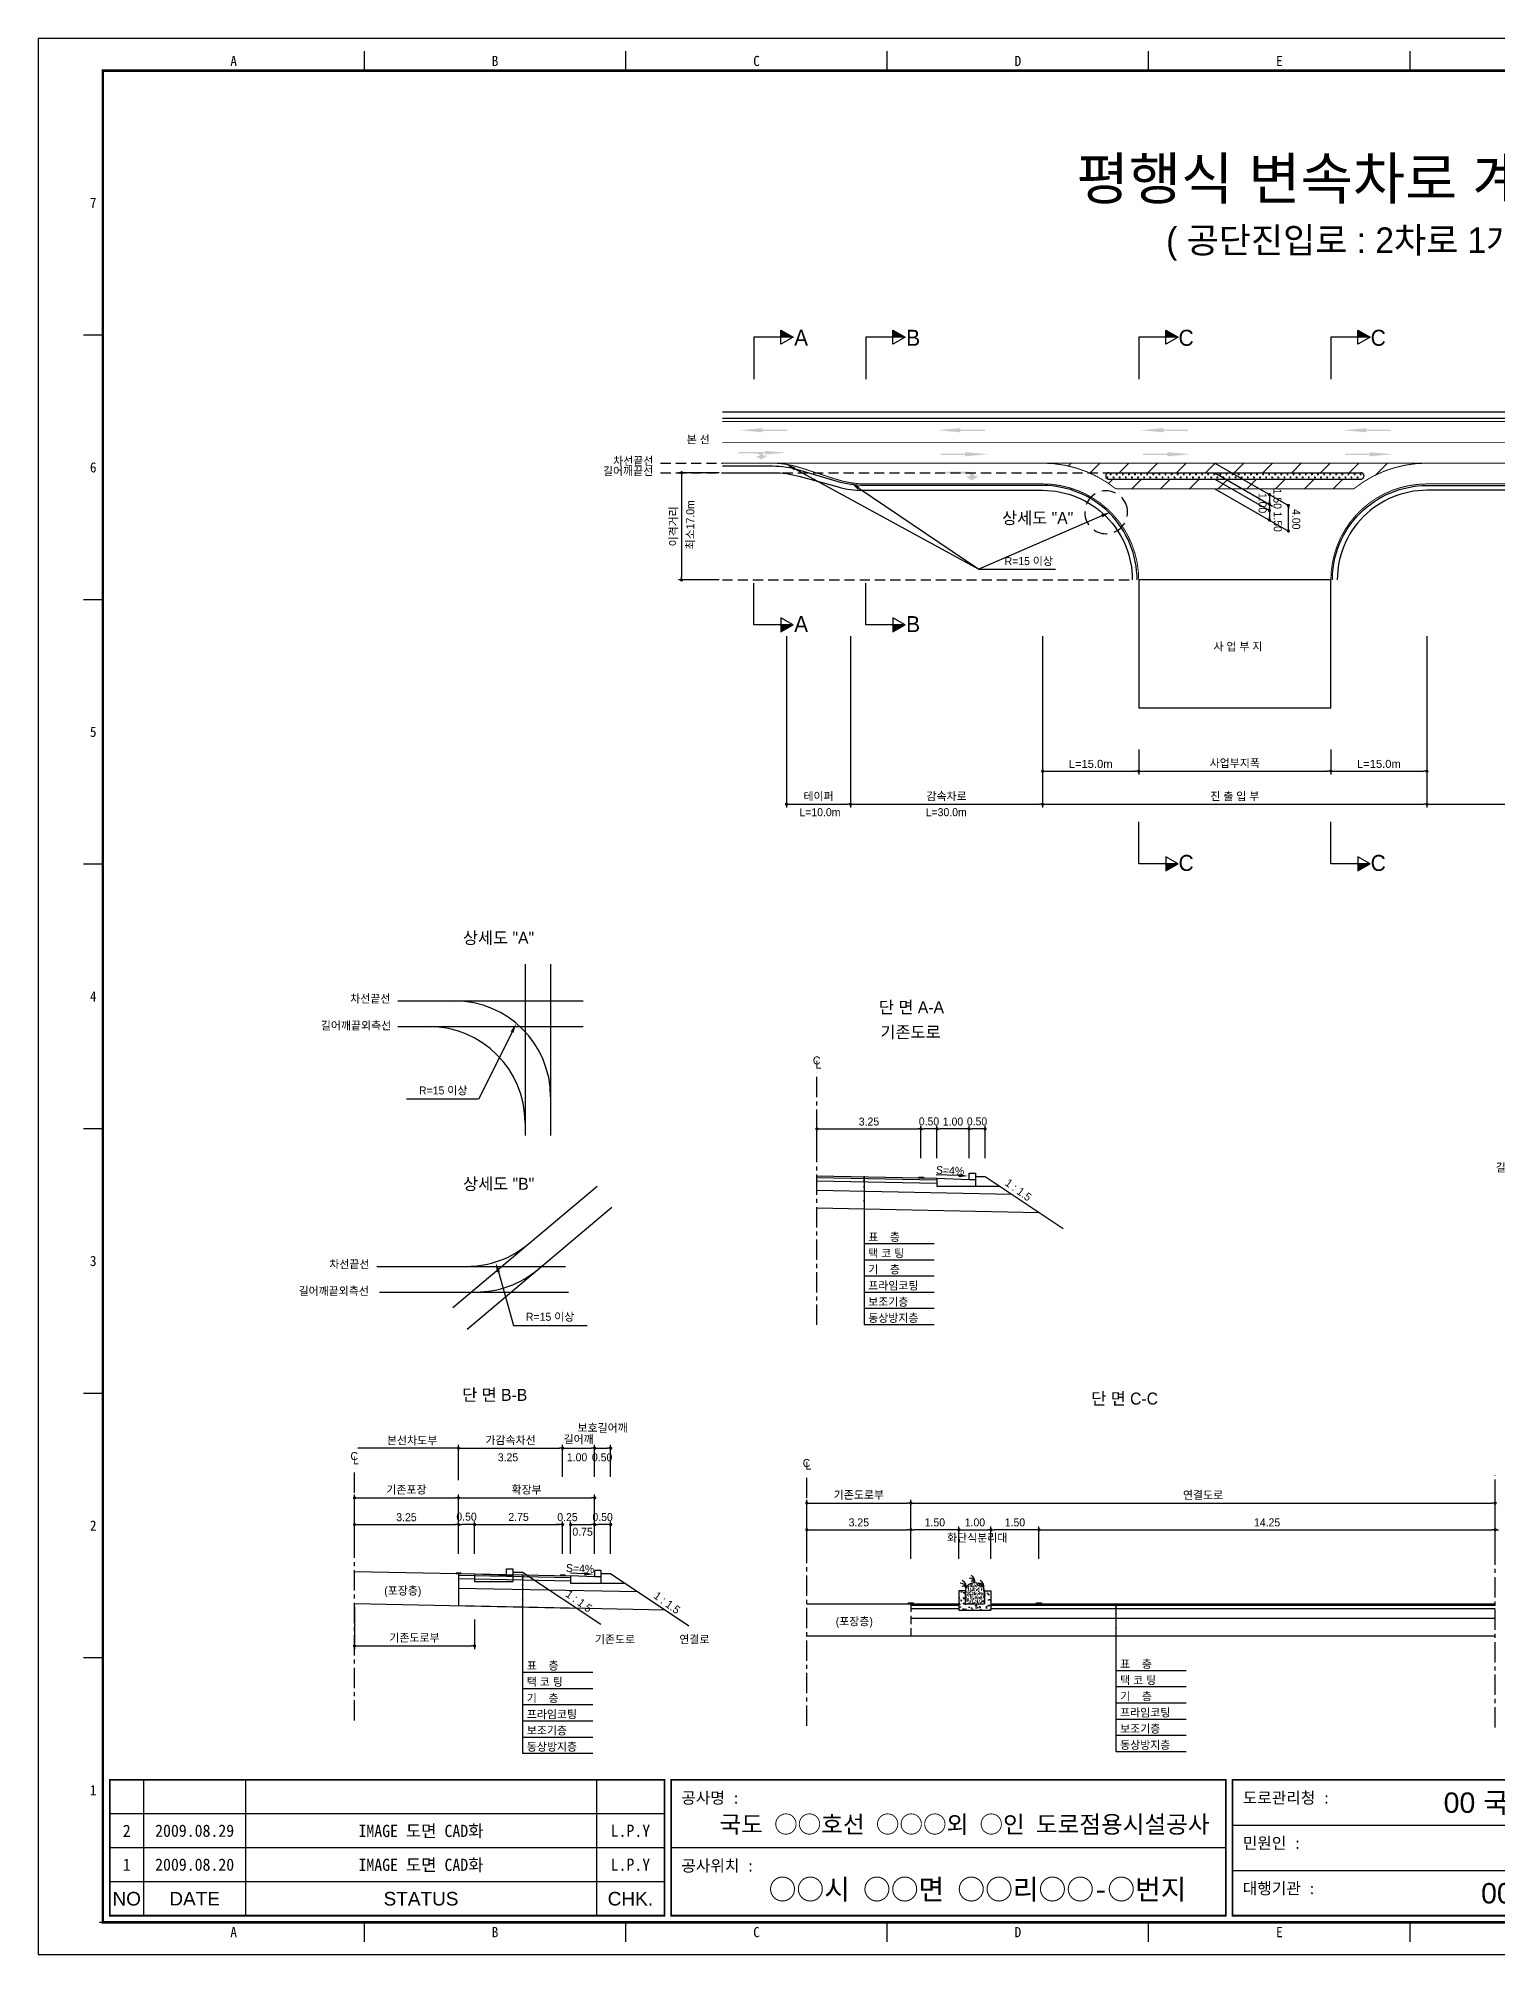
# Model space of a CAD drawing. Header units: millimetres. Extents: x 530 to 954, y -3 to 296.
# Drawn here: x 530.3 to 758.2, y -3.4 to 296 of the extents above; entities that cross this region are included whole.
import ezdxf
from ezdxf.enums import TextEntityAlignment as Align

# ---------------------------------------------------------------- set-up
doc = ezdxf.new("R2010")
doc.units = ezdxf.units.MM
doc.linetypes.add('CENTER', pattern=[50.8, 31.75, -6.35, 6.35, -6.35])
doc.linetypes.add('HIDDEN', pattern=[9.525, 6.35, -3.175])
for name, color, linetype in [('CC-GSTR-0004', 4, 'Continuous'), ('CM-LANE-0030', 30, 'Continuous'), ('CZ-DIMT-0002', 7, 'Continuous'), ('CZ-EXST-0002', 1, 'Continuous'), ('CZ-LIN1-0007', 7, 'Continuous'), ('CZ-LIN2-0003', 3, 'Continuous'), ('CZ-LINE-0001', 7, 'Continuous'), ('CZ-TEXT-BOX0', 7, 'Continuous'), ('TITLE', 7, 'Continuous')]:
    doc.layers.add(name, color=color, linetype=linetype)
doc.styles.add('견고딕', font='arial.ttf')
doc.styles.add('돋움', font='')
doc.styles.add('돋음체', font='')
doc.styles.get('돋움').set_extended_font_data('Dotum')
doc.styles.get('돋음체').set_extended_font_data('DotumChe')

# ---------------------------------------------------------------- blocks, each defined once
blk = doc.blocks.new('_Dot')
at = {"color": 0, "linetype": 'ByBlock', "lineweight": -2}
blk.add_line((-0.5, 0), (-1, 0), dxfattribs=at)
at = {"color": 0, "linetype": 'ByBlock', "const_width": 0.5}
blk.add_lwpolyline([(-0.25, 0, 1), (0.25, 0, 1)], format="xyb", close=True, dxfattribs=at)

msp = doc.modelspace()

# ---------------------------------------------------------------- hatches: boundary and pattern name
at = {"layer": 'CM-LANE-0030'}
h = msp.add_hatch(dxfattribs=at)
h.set_pattern_fill('ANSI31', color=256, style=0)
h.set_pattern_definition([(45, (34.225, -1.226), (-2.245064, 2.245064), [])])
h.paths.add_polyline_path([(687.15, 229.6, -0.170323), (698.55, 225.6), (735.75, 225.6, -0.170323), (747.15, 229.6)])
h.paths.add_polyline_path([(736.83, 228.1, -0.750696), (737.1, 227.17, 0.001926), (736.98, 227.1), (697.32, 227.1, 0.001926), (697.2, 227.17, -0.750696), (697.47, 228.1)], flags=16)
at = {"layer": 'CZ-EXST-0002'}
h = msp.add_hatch(dxfattribs=at)
h.set_pattern_fill('AR-SAND', color=256, scale=0.01, style=0)
h.set_pattern_definition([(37.5, (-434.04513, 3534.26374), (-0.016000313, 0.489413237), [0, -0.38608, 0, -0.4318, 0, -0.41275]), (7.5, (-434.04513, 3534.26374), (0.44952328, 0.7168251), [0, -0.20828, 0, -0.34798, 0, -0.13335]), (327.5, (-434.35755, 3534.26374), (0.79099237, 0.001437185), [0, -0.127, 0, -0.4572, 0, -0.5969]), (317.5, (-434.35755, 3534.26374), (0.76355645, 0.22292932), [0, -0.0635, 0, -0.29972, 0, -0.3429])])
edge = h.paths.add_edge_path()
edge.add_ellipse((676.57, 53.42), major_axis=(-1.5, 0), ratio=0.829212, start_angle=180, end_angle=360)
edge.add_line((675.07, 53.42), (675.07, 51.42))
edge.add_line((675.07, 51.42), (678.07, 51.42))
edge.add_line((678.07, 51.42), (678.07, 53.42))
h = msp.add_hatch(dxfattribs=at)
h.set_pattern_fill('AR-CONC', color=256, scale=0.01, style=0)
h.set_pattern_definition([(50, (-434.0451, 3534.2637), (1.8218467, -0.15939086), [0.1905, -2.0955]), (355, (-434.0451, 3534.2637), (-0.3524283, 1.9105664), [0.1524, -1.6764]), (100.451, (-433.8933, 3534.2505), (1.469425, 1.7511669), [0.1619, -1.7809]), (46.1842, (-434.0451, 3534.7717), (2.7107904, -0.4204233), [0.28575, -3.14325]), (96.6356, (-433.8192, 3534.7367), (2.3740423, 2.4742556), [0.24285, -2.67135]), (351.184, (-434.045, 3534.7717), (2.374046, 2.4742512), [0.2286, -2.5146]), (21, (-433.7911, 3534.6447), (1.5161488, -1.0226552), [0.1905, -2.0955]), (326, (-433.7911, 3534.6447), (0.6180203, 1.8418797), [0.1524, -1.6764]), (71.4514, (-433.6648, 3534.5595), (2.1341649, 0.8192286), [0.1619, -1.7809]), (37.5, (-434.04513, 3534.26374), (0.03088603, 0.84555039), [0, -1.65608, 0, -1.7018, 0, -1.68275]), (7.5, (-434.0451, 3534.2637), (0.66819663, 1.00180575), [0, -0.97028, 0, -1.61798, 0, -0.64135]), (327.5, (-434.61155, 3534.26374), (1.35590595, -0.05728744), [0, -0.635, 0, -1.9812, 0, -2.6289]), (317.5, (-434.8656, 3534.2637), (1.4812918, 0.2542649), [0, -0.8255, 0, -1.31572, 0, -1.8669])])
h.paths.add_polyline_path([(679.07, 50.42), (679.07, 53.42), (678.07, 53.42), (678.07, 51.42), (675.07, 51.42), (675.07, 53.42), (674.07, 53.42), (674.07, 50.42)])
at = {"layer": 'CZ-LIN1-0007'}
for points in [[(643.45, 235.06), (643.45, 234.84), (647.28, 234.84), (647.28, 234.63), (643.45, 234.63), (643.45, 234.41), (639.8, 234.74)], [(674.32, 235.06), (674.32, 234.84), (678.14, 234.84), (678.14, 234.63), (674.32, 234.63), (674.32, 234.41), (670.67, 234.74)], [(706.03, 235.06), (706.03, 234.84), (709.86, 234.84), (709.86, 234.63), (706.03, 234.63), (706.03, 234.41), (702.38, 234.74)], [(737.67, 235.06), (737.67, 234.84), (741.49, 234.84), (741.49, 234.63), (737.67, 234.63), (737.67, 234.41), (734.02, 234.74)], [(642.72, 231.34, -0.267976), (643.63, 230.74), (644.18, 230.74), (643.15, 230.16), (642.32, 230.73), (642.93, 230.73, 0.504994), (642.66, 231.1), (639.6, 231.12), (639.61, 231.36)], [(643.85, 231.51), (643.85, 231.32), (640.42, 231.32), (640.42, 231.13), (643.85, 231.13), (643.85, 230.94), (647.12, 231.23)], [(675.04, 231.31), (675.04, 231.09), (671.22, 231.09), (671.22, 230.88), (675.04, 230.88), (675.04, 230.66), (678.69, 230.99)], [(706.62, 231.31), (706.62, 231.09), (702.79, 231.09), (702.79, 230.88), (706.62, 230.88), (706.62, 230.66), (710.27, 230.99)], [(738.19, 231.31), (738.19, 231.09), (734.36, 231.09), (734.36, 230.88), (738.19, 230.88), (738.19, 230.66), (741.84, 230.99)], [(675.58, 228.25, -0.267976), (676.61, 227.56), (677.24, 227.56), (676.07, 226.9), (675.12, 227.55), (675.81, 227.56, 0.504994), (675.51, 227.97), (672.04, 227.99), (672.04, 228.27)], [(668.53, 117.91), (668.53, 118.04), (667.78, 118.05), (667.78, 117.93)], [(596.31, 56.11), (596.31, 56.23), (595.56, 56.25), (595.56, 56.12)], [(612.56, 55.78), (612.56, 55.91), (611.81, 55.92), (611.81, 55.8)], [(666.95, 51.42), (666.95, 51.54), (666.2, 51.54), (666.2, 51.42)], [(686.95, 51.42), (686.95, 51.54), (686.2, 51.54), (686.2, 51.42)]]:
    msp.add_hatch(color=256, dxfattribs=at).paths.add_polyline_path(points)
at = {"layer": 'CZ-LIN2-0003'}
h = msp.add_hatch(dxfattribs=at)
h.set_pattern_fill('CROSS', color=256, scale=0.075, style=0)
h.set_pattern_definition([(0, (34.225, -1.22614), (0.47625, 0.47625), [0.238125, -0.714375]), (90, (34.3441, -1.3452), (-0.47625, 0.47625), [0.238125, -0.714375])])
h.paths.add_polyline_path([(736.83, 228.1), (697.47, 228.1, 0.750696), (697.2, 227.17, -0.001926), (697.32, 227.1), (736.98, 227.1, -0.001926), (737.1, 227.17, 0.750696)])
at = {"layer": 'CZ-LINE-0001'}
for points in [[(646.27, 250.36), (646.27, 249.27), (648.17, 249.27)], [(663.77, 250.36), (663.77, 249.27), (665.67, 249.27)], [(706.39, 250.36), (706.39, 249.27), (708.29, 249.27)], [(736.39, 250.36), (736.39, 249.27), (738.29, 249.27)], [(648.17, 204.32), (646.27, 204.32), (646.27, 203.22)], [(665.67, 204.32), (663.77, 204.32), (663.77, 203.22)], [(708.29, 167), (706.39, 167), (706.39, 165.91)], [(738.29, 167), (736.39, 167), (736.39, 165.91)]]:
    msp.add_hatch(color=256, dxfattribs=at).paths.add_polyline_path(points)

# ---------------------------------------------------------------- linework, layer by layer
at = {"color": 0, "linetype": 'ByBlock', "lineweight": -2}
for p, q in [((722.56, 224.44), (722.56, 224.19)), ((722.56, 223.44), (722.56, 223.69)), ((722.56, 222.94), (722.56, 222.69)), ((722.56, 222.44), (722.56, 222.69)), ((725.52, 222.73), (725.52, 222.48)), ((722.56, 220.94), (722.56, 221.19)), ((725.52, 219.23), (725.52, 219.48)), ((595.69, 75.71), (595.44, 75.71)), ((758.07, 62.97), (758.32, 62.97))]:
    msp.add_line(p, q, dxfattribs=at)
at = {"color": 0, "linetype": 'ByBlock', "const_width": 0.25}
for points in [[(722.56, 224.57, 1), (722.56, 224.82, 1)], [(722.56, 223.32, 1), (722.56, 223.07, 1)], [(722.56, 223.07, 1), (722.56, 223.32, 1)], [(722.56, 222.32, 1), (722.56, 222.07, 1)], [(725.52, 222.86, 1), (725.52, 223.11, 1)], [(722.56, 220.82, 1), (722.56, 220.57, 1)], [(725.52, 219.11, 1), (725.52, 218.86, 1)], [(595.81, 75.71, 1), (596.06, 75.71, 1)], [(757.95, 62.97, 1), (757.7, 62.97, 1)]]:
    msp.add_lwpolyline(points, format="xyb", close=True, dxfattribs=at)
at = {"layer": 'CC-GSTR-0004'}
for p, q in [((670.65, 117.87), (670.65, 116.67)), ((670.65, 117.87), (675.65, 117.67)), ((675.65, 117.67), (675.65, 118.67)), ((675.65, 118.67), (676.65, 118.67)), ((675.65, 117.67), (676.65, 117.67)), ((676.65, 118.67), (676.65, 116.67)), ((670.65, 116.67), (676.65, 116.67))]:
    msp.add_line(p, q, dxfattribs=at)
for points in [[(637.15, 237.6), (842.15, 237.6)], [(637.15, 236.6), (842.15, 236.6)], [(618.19, 55.61), (617.19, 55.61), (613.44, 55.76), (613.44, 54.61), (618.19, 54.61), (618.19, 56.61), (617.19, 56.61), (617.19, 55.61)]]:
    msp.add_lwpolyline(points, dxfattribs=at)
for points in [[(701.9, 211.35, 0.414214), (687.15, 226.1), (659.35, 226.1), (659.35, 226.1, -0.072993), (655.04, 226.73), (655.04, 226.73), (649.26, 228.46), (649.26, 228.46, 0.072993), (644.95, 229.1), (644.95, 229.1), (637.15, 229.1)], [(637.15, 228.1), (645.13, 228.1, -0.067192), (649.1, 227.56), (655.2, 225.88, 0.067192), (659.18, 225.35), (687.15, 225.35, -0.414214), (701.15, 211.35)], [(732.4, 211.35, -0.414214), (747.15, 226.1), (811.03, 226.1), (811.03, 226.1, 0.03724), (813.26, 226.26), (831.04, 228.93), (831.04, 228.93, -0.03724), (833.27, 229.1), (833.27, 229.1), (842.15, 229.1)], [(842.15, 228.1), (833.18, 228.1, 0.034174), (831.13, 227.96), (813.17, 225.49, -0.034174), (811.12, 225.35), (811.12, 225.35), (747.15, 225.35, 0.414214), (733.15, 211.35)]]:
    msp.add_lwpolyline(points, format="xyb", dxfattribs=at)
at = {"layer": 'CM-LANE-0030', "const_width": 0.15}
msp.add_lwpolyline([(637.15, 232.85), (842.15, 232.85)], dxfattribs=at)
msp.add_lwpolyline([(735.75, 225.6), (698.55, 225.6, 0.170323), (687.15, 229.6), (747.15, 229.6, 0.170323)], format="xyb", close=True, dxfattribs=at)
at = {"layer": 'CZ-EXST-0002'}
for p, q in [((606.33, 151.33), (606.33, 124.55)), ((610.32, 151.33), (610.32, 124.55)), ((586.44, 145.59), (615.39, 145.59)), ((586.44, 141.57), (615.39, 141.57)), ((595.05, 97.68), (617.6, 116.67)), ((597.26, 94.32), (619.86, 113.34)), ((583.18, 104.11), (612.65, 104.11)), ((583.59, 100.11), (613.13, 100.11)), ((579.69, 56.44), (598.44, 56.06)), ((598.44, 56.06), (603.44, 55.86)), ((598.44, 56.06), (598.44, 54.86)), ((598.44, 54.86), (604.44, 54.86)), ((603.44, 56.86), (604.44, 56.86)), ((603.44, 55.86), (603.44, 56.86)), ((603.44, 55.86), (604.44, 55.86)), ((604.44, 56.86), (604.44, 54.86)), ((604.44, 56.36), (605.94, 56.36)), ((605.94, 56.36), (618.14, 48.23)), ((579.69, 51.44), (614.37, 50.74)), ((650.32, 51.42), (666.57, 51.42)), ((650.32, 46.42), (666.57, 46.42))]:
    msp.add_line(p, q, dxfattribs=at)
at = {"layer": 'CZ-LIN1-0007'}
for p, q in [((667.78, 118.05), (668.53, 118.04)), ((667.78, 117.93), (668.53, 117.91)), ((668.53, 118.04), (668.53, 117.91)), ((595.56, 56.25), (596.31, 56.23)), ((595.56, 56.12), (596.31, 56.11)), ((596.31, 56.23), (596.31, 56.11)), ((611.81, 55.92), (612.56, 55.91)), ((611.81, 55.8), (612.56, 55.78)), ((612.56, 55.91), (612.56, 55.78)), ((666.2, 51.42), (666.2, 51.54)), ((666.2, 51.54), (666.95, 51.54)), ((666.95, 51.42), (666.2, 51.42)), ((666.95, 51.54), (666.95, 51.42)), ((686.2, 51.54), (686.95, 51.54)), ((686.2, 51.42), (686.2, 51.54)), ((686.95, 51.42), (686.2, 51.42)), ((686.95, 51.54), (686.95, 51.42))]:
    msp.add_line(p, q, dxfattribs=at)
at = {"layer": 'CZ-LIN1-0007', "const_width": 0.15}
for points in [[(637.15, 236.1), (842.15, 236.1)], [(665.96, 229.6), (687.15, 229.6)], [(747.15, 229.6), (790.26, 229.6)]]:
    msp.add_lwpolyline(points, dxfattribs=at)
for points in [[(637.15, 229.6), (644.77, 229.6), (644.77, 229.6, -0.07872), (649.41, 228.86), (649.41, 228.86), (654.89, 227.08, 0.07872), (659.53, 226.35), (687.15, 226.35, -0.414214), (702.15, 211.35)], [(842.15, 229.6), (833.36, 229.6), (833.36, 229.6, 0.040295), (830.96, 229.4), (830.96, 229.4), (813.35, 226.54), (813.35, 226.54, -0.040295), (810.94, 226.35), (747.15, 226.35, 0.414214), (732.15, 211.35)]]:
    msp.add_lwpolyline(points, format="xyb", dxfattribs=at)
at = {"layer": 'CZ-LIN1-0007', "linetype": 'HIDDEN', "const_width": 0.15}
msp.add_lwpolyline([(644.77, 229.6), (665.96, 229.6)], dxfattribs=at)
at = {"layer": 'CZ-LIN2-0003'}
for p, q in [((697.47, 228.1), (736.83, 228.1)), ((697.32, 227.1), (736.98, 227.1)), ((651.9, 118.25), (670.65, 117.87)), ((651.9, 118), (670.65, 117.62)), ((651.9, 117.5), (670.65, 117.12)), ((676.65, 118.17), (678.15, 118.17)), ((678.15, 118.17), (690.36, 110.04)), ((651.9, 116), (682.33, 115.39)), ((676.65, 116.67), (680.4, 116.67)), ((651.9, 113.25), (686.58, 112.55)), ((595.94, 56.11), (595.94, 51.11)), ((595.94, 56.11), (613.44, 55.76)), ((595.94, 55.86), (613.44, 55.51)), ((595.94, 55.36), (613.44, 55.01)), ((618.19, 56.11), (619.69, 56.11)), ((618.19, 54.61), (621.94, 54.61)), ((619.69, 56.11), (631.89, 47.98)), ((595.94, 53.86), (623.9, 53.3)), ((595.94, 51.11), (628.15, 50.47)), ((666.57, 51.42), (674.07, 51.42)), ((666.57, 51.17), (674.07, 51.17)), ((675.07, 53.42), (674.07, 53.42)), ((674.07, 53.42), (674.07, 50.42)), ((675.07, 53.42), (675.07, 51.42)), ((675.07, 51.42), (678.07, 51.42)), ((678.07, 53.42), (678.07, 51.42)), ((678.07, 53.42), (679.07, 53.42)), ((679.07, 53.42), (679.07, 50.42)), ((679.07, 51.42), (757.82, 51.42)), ((679.07, 51.17), (757.82, 51.17)), ((666.57, 50.67), (674.07, 50.67)), ((666.57, 49.17), (757.82, 49.17)), ((674.07, 50.42), (679.07, 50.42)), ((679.07, 50.67), (757.82, 50.67)), ((666.57, 46.42), (757.82, 46.42))]:
    msp.add_line(p, q, dxfattribs=at)
for points in [[(697.32, 227.1, 0.001926), (697.2, 227.17, 0.001926)], [(737.1, 227.17, 0.001926), (736.98, 227.1)]]:
    msp.add_lwpolyline(points, format="xyb", dxfattribs=at)
msp.add_lwpolyline([(732.15, 211.35), (702.15, 211.35), (702.15, 191.35), (732.15, 191.35)], close=True, dxfattribs=at)
for centre, radius, start, end in [((697.47, 227.6), 0.5, 90, 237.5816), ((736.83, 227.6), 0.5, 302.4184, 90), ((595.32, 130.59), 15, 0, 90), ((591.33, 126.57), 15, 0, 90), ((597.21, 119.11), 15, 270, 310.097), ((598.67, 115.11), 15, 270, 310.097), ((674.31, 53.76), 0.88, 7.8639, 92.7752), ((674.77, 53.73), 0.44, 19.771, 124.0366), ((674.2, 54.1), 1, 347.1802, 67.3267), ((675.7, 54.54), 0.88, 7.8639, 92.7752), ((676.16, 54.51), 0.44, 19.771, 124.0366), ((675.59, 54.88), 1, 347.1802, 67.3267), ((677.1, 53.76), 0.88, 7.8639, 92.7752), ((677.55, 53.73), 0.44, 19.771, 124.0366), ((676.99, 54.1), 1, 347.1802, 67.3267)]:
    msp.add_arc(centre, radius, start, end, dxfattribs=at)
msp.add_ellipse((676.57, 53.42), major_axis=(-1.5, 0), ratio=0.829212, start_param=3.141593, end_param=6.283185, dxfattribs=at)
at = {"layer": 'CZ-LINE-0001'}
for p, q in [((648.17, 249.27), (642.03, 249.27)), ((642.03, 249.27), (642.03, 242.72)), ((646.27, 248.17), (646.27, 250.36)), ((646.27, 250.36), (648.17, 249.27)), ((648.17, 249.27), (646.27, 248.17)), ((665.67, 249.27), (659.53, 249.27)), ((659.53, 249.27), (659.53, 242.72)), ((663.77, 248.17), (663.77, 250.36)), ((663.77, 250.36), (665.67, 249.27)), ((665.67, 249.27), (663.77, 248.17)), ((708.29, 249.27), (702.15, 249.27)), ((702.15, 249.27), (702.15, 242.72)), ((706.39, 248.17), (706.39, 250.36)), ((706.39, 250.36), (708.29, 249.27)), ((708.29, 249.27), (706.39, 248.17)), ((738.29, 249.27), (732.15, 249.27)), ((732.15, 249.27), (732.15, 242.72)), ((736.39, 248.17), (736.39, 250.36)), ((736.39, 250.36), (738.29, 249.27)), ((738.29, 249.27), (736.39, 248.17)), ((636.65, 228.1), (630.27, 228.1)), ((630.77, 227.6), (630.77, 211.85)), ((714.06, 229.6), (725.52, 222.98)), ((714.06, 228.1), (723.06, 222.9)), ((714.06, 227.1), (722.56, 222.19)), ((714.06, 225.6), (725.52, 218.98)), ((722.56, 224.19), (722.56, 220.69)), ((725.52, 218.98), (725.52, 222.98)), ((677.2, 213.04), (689.14, 213.04)), ((636.65, 211.35), (630.27, 211.35)), ((642.03, 204.32), (642.03, 210.86)), ((659.53, 204.32), (659.53, 210.86)), ((648.17, 204.32), (642.03, 204.32)), ((648.17, 204.32), (646.27, 205.41)), ((646.27, 205.41), (646.27, 203.22)), ((646.27, 203.22), (648.17, 204.32)), ((665.67, 204.32), (659.53, 204.32)), ((665.67, 204.32), (663.77, 205.41)), ((663.77, 205.41), (663.77, 203.22)), ((663.77, 203.22), (665.67, 204.32)), ((647.15, 202.57), (647.15, 175.8)), ((657.15, 202.57), (657.15, 175.8)), ((657.15, 202.57), (657.15, 175.8)), ((687.15, 202.57), (687.15, 175.8)), ((747.15, 202.57), (747.15, 175.8)), ((687.15, 184.85), (687.15, 175.8)), ((687.15, 184.85), (687.15, 180.97)), ((702.15, 184.85), (702.15, 180.97)), ((702.15, 184.85), (702.15, 180.97)), ((732.15, 184.85), (732.15, 180.97)), ((732.15, 184.85), (732.15, 180.97)), ((747.15, 184.85), (747.15, 175.8)), ((747.15, 184.85), (747.15, 180.97)), ((687.65, 181.47), (701.65, 181.47)), ((702.65, 181.47), (731.65, 181.47)), ((732.65, 181.47), (746.65, 181.47)), ((647.65, 176.3), (656.65, 176.3)), ((657.65, 176.3), (686.65, 176.3)), ((687.65, 176.3), (746.65, 176.3)), ((747.65, 176.3), (811.65, 176.3)), ((702.15, 167), (702.15, 173.54)), ((732.15, 167), (732.15, 173.54)), ((708.29, 167), (706.39, 168.1)), ((706.39, 168.1), (706.39, 165.91)), ((738.29, 167), (736.39, 168.1)), ((736.39, 168.1), (736.39, 165.91)), ((708.29, 167), (702.15, 167)), ((706.39, 165.91), (708.29, 167)), ((738.29, 167), (732.15, 167)), ((736.39, 165.91), (738.29, 167)), ((651.9, 121.04), (651.9, 126.09)), ((668.15, 121.04), (668.15, 126.09)), ((668.15, 121.04), (668.15, 126.09)), ((670.65, 121.04), (670.65, 126.09)), ((670.65, 121.04), (670.65, 126.09)), ((675.65, 121.04), (675.65, 126.09)), ((675.65, 123.48), (675.65, 126.09)), ((678.15, 121.04), (678.15, 126.09)), ((652.4, 125.59), (667.65, 125.59)), ((670.15, 125.59), (668.65, 125.59)), ((675.15, 125.59), (671.15, 125.59)), ((677.65, 125.59), (676.15, 125.59)), ((659.26, 118.11), (659.26, 95.03)), ((659.26, 107.68), (670.19, 107.68)), ((659.26, 105.15), (670.19, 105.15)), ((659.26, 102.62), (670.19, 102.62)), ((659.26, 100.09), (670.19, 100.09)), ((659.26, 97.56), (670.19, 97.56)), ((659.26, 95.03), (670.19, 95.03)), ((595.94, 75.71), (580.19, 75.71)), ((595.94, 70.73), (595.94, 76.21)), ((595.94, 71.23), (595.94, 76.21)), ((596.44, 75.71), (611.69, 75.71)), ((612.19, 71.23), (612.19, 76.21)), ((612.19, 71.23), (612.19, 76.21)), ((612.69, 75.71), (616.69, 75.71)), ((617.19, 71.23), (617.19, 76.21)), ((617.19, 71.23), (617.19, 76.21)), ((617.69, 75.71), (619.19, 75.71)), ((619.69, 71.23), (619.69, 76.21)), ((579.69, 64.28), (579.69, 68.46)), ((580.19, 67.96), (595.44, 67.96)), ((595.94, 64.28), (595.94, 68.46)), ((595.94, 64.28), (595.94, 68.46)), ((596.44, 67.96), (616.69, 67.96)), ((617.19, 64.28), (617.19, 68.46)), ((650.32, 63.47), (650.32, 67.64)), ((650.82, 67.14), (666.07, 67.14)), ((666.57, 63.47), (666.57, 67.64)), ((666.57, 63.47), (666.57, 67.64)), ((667.07, 67.14), (757.32, 67.14)), ((757.82, 63.47), (757.82, 67.64)), ((579.69, 59.23), (579.69, 64.28)), ((580.19, 63.78), (595.44, 63.78)), ((595.94, 59.23), (595.94, 64.28)), ((595.94, 59.23), (595.94, 64.28)), ((597.94, 63.78), (596.44, 63.78)), ((598.44, 59.23), (598.44, 64.28)), ((598.44, 59.23), (598.44, 64.28)), ((598.94, 63.78), (611.69, 63.78)), ((611.69, 63.78), (611.19, 63.78)), ((612.19, 59.23), (612.19, 64.28)), ((612.19, 59.23), (612.19, 64.28)), ((613.44, 59.23), (613.44, 64.28)), ((613.44, 59.23), (613.44, 64.28)), ((613.94, 63.78), (616.69, 63.78)), ((613.94, 63.78), (614.44, 63.78)), ((617.19, 59.23), (617.19, 64.28)), ((617.19, 61.68), (617.19, 64.28)), ((619.19, 63.78), (617.69, 63.78)), ((619.69, 59.23), (619.69, 64.28)), ((650.32, 58.42), (650.32, 63.47)), ((650.82, 62.97), (666.07, 62.97)), ((666.57, 58.42), (666.57, 63.47)), ((666.57, 58.42), (666.57, 63.47)), ((673.57, 62.97), (667.07, 62.97)), ((674.07, 58.42), (674.07, 63.47)), ((674.07, 58.42), (674.07, 63.47)), ((674.57, 62.97), (678.57, 62.97)), ((679.07, 58.42), (679.07, 63.47)), ((679.07, 58.42), (679.07, 63.47)), ((686.07, 62.97), (679.57, 62.97)), ((686.57, 58.42), (686.57, 63.47)), ((686.57, 58.42), (686.57, 63.47)), ((687.07, 62.97), (757.32, 62.97)), ((757.82, 58.42), (757.82, 63.47)), ((757.82, 58.42), (757.82, 63.47)), ((605.95, 55.92), (605.95, 28.05)), ((579.69, 50.94), (579.69, 44.32)), ((698.6, 51.42), (698.6, 28.33)), ((598.44, 48.93), (598.44, 44.32)), ((580.19, 44.82), (597.94, 44.82)), ((605.95, 40.71), (616.89, 40.71)), ((698.6, 40.99), (709.54, 40.99)), ((605.95, 38.18), (616.89, 38.18)), ((698.6, 38.46), (709.54, 38.46)), ((698.6, 35.93), (709.54, 35.93)), ((605.95, 35.65), (616.89, 35.65)), ((605.95, 33.12), (616.89, 33.12)), ((698.6, 33.4), (709.54, 33.4)), ((605.95, 30.59), (616.89, 30.59)), ((698.6, 30.87), (709.54, 30.87)), ((605.95, 28.05), (616.89, 28.05)), ((698.6, 28.33), (709.54, 28.33))]:
    msp.add_line(p, q, dxfattribs=at)
at = {"layer": 'CZ-LINE-0001', "linetype": 'HIDDEN', "ltscale": 0.25}
for p, q in [((627.49, 229.6), (637.15, 229.6)), ((627.49, 228.1), (697.47, 228.1)), ((637.15, 211.35), (701.15, 211.35))]:
    msp.add_line(p, q, dxfattribs=at)
at = {"layer": 'CZ-LINE-0001', "linetype": 'HIDDEN', "ltscale": 0.35}
msp.add_line((700.39, 222.32), (700.39, 222.32), dxfattribs=at)
at = {"layer": 'CZ-LINE-0001', "linetype": 'CENTER', "ltscale": 0.1}
for p, q in [((651.9, 94.97), (651.9, 134.35)), ((579.69, 33.16), (579.69, 72.54)), ((650.32, 32.34), (650.32, 71.73)), ((757.82, 32.09), (757.82, 71.48))]:
    msp.add_line(p, q, dxfattribs=at)
at = {"layer": 'CZ-LINE-0001', "linetype": 'HIDDEN', "ltscale": 0.2}
msp.add_line((666.57, 51.42), (666.57, 46.42), dxfattribs=at)
at = {"layer": 'CZ-LINE-0001'}
for points in [[(648.44, 228.69), (677.2, 213.04)], [(658.42, 225.69), (677.2, 213.04)], [(696.38, 221.36), (677.2, 213.04)], [(604.29, 140.71), (599.06, 130.25), (587.83, 130.25)], [(674.03, 118.29), (670.53, 118.43)], [(602.16, 103.24), (604.53, 94.88), (616.02, 94.88)], [(615.58, 56.08), (613.44, 56.17)]]:
    msp.add_lwpolyline(points, dxfattribs=at)
at = {"layer": 'CZ-LINE-0001', "linetype": 'HIDDEN', "ltscale": 0.35}
msp.add_arc((697.06, 221.92), 3.35, 6.7667, 6.749, dxfattribs=at)
at = {"layer": 'CZ-LINE-0001'}
for centre, start, end in [((659.26, 118.05), 0, 180), ((659.26, 118.05), 0, 180), ((659.26, 118.05), 180, 0), ((659.26, 118.05), 180, 0), ((659.26, 117.85), 0, 180), ((659.26, 117.85), 0, 180), ((659.26, 117.85), 180, 0), ((659.26, 117.85), 180, 0), ((659.26, 117.61), 0, 180), ((659.26, 117.61), 0, 180), ((659.26, 117.61), 180, 0), ((659.26, 117.61), 180, 0), ((659.25, 117.36), 0, 180), ((659.25, 117.36), 0, 180), ((659.25, 117.36), 180, 0), ((659.25, 117.36), 180, 0), ((659.25, 116.56), 0, 180), ((659.25, 116.56), 0, 180), ((659.25, 116.56), 180, 0), ((659.25, 116.56), 180, 0)]:
    msp.add_arc(centre, 0.0625, start, end, dxfattribs=at)
at = {"layer": 'CZ-LINE-0001', "linetype": 'ByBlock'}
for centre, start, end in [((659.25, 114.33), 0, 180), ((659.25, 114.33), 0, 180), ((659.25, 114.33), 180, 0), ((659.25, 114.33), 180, 0), ((605.95, 55.17), 0, 180), ((605.95, 55.17), 0, 180), ((605.95, 55.17), 180, 0), ((605.95, 55.17), 180, 0), ((605.95, 54.37), 0, 180), ((605.95, 54.37), 0, 180), ((605.95, 54.37), 180, 0), ((605.95, 54.37), 180, 0), ((605.95, 55.86), 0, 180), ((605.95, 55.86), 0, 180), ((605.95, 55.86), 180, 0), ((605.95, 55.86), 180, 0), ((605.95, 55.65), 0, 180), ((605.95, 55.65), 0, 180), ((605.95, 55.65), 180, 0), ((605.95, 55.65), 180, 0), ((605.95, 55.42), 0, 180), ((605.95, 55.42), 0, 180), ((605.95, 55.42), 180, 0), ((605.95, 55.42), 180, 0), ((605.95, 52.14), 0, 180), ((605.95, 52.14), 0, 180), ((605.95, 52.14), 180, 0), ((605.95, 52.14), 180, 0), ((698.6, 51.36), 0, 180), ((698.6, 51.36), 0, 180), ((698.6, 51.36), 180, 0), ((698.6, 51.36), 180, 0), ((698.6, 51.16), 0, 180), ((698.6, 51.16), 0, 180), ((698.6, 51.16), 180, 0), ((698.6, 51.16), 180, 0), ((698.6, 50.92), 0, 180), ((698.6, 50.92), 0, 180), ((698.6, 50.92), 180, 0), ((698.6, 50.92), 180, 0), ((698.59, 50.67), 0, 180), ((698.59, 50.67), 0, 180), ((698.59, 50.67), 180, 0), ((698.59, 50.67), 180, 0), ((698.59, 49.87), 0, 180), ((698.59, 49.87), 0, 180), ((698.59, 49.87), 180, 0), ((698.59, 49.87), 180, 0), ((698.59, 47.64), 0, 180), ((698.59, 47.64), 0, 180), ((698.59, 47.64), 180, 0), ((698.59, 47.64), 180, 0)]:
    msp.add_arc(centre, 0.0625, start, end, dxfattribs=at)
at = {"layer": 'CZ-LINE-0001'}
for points in [[(648.32, 228.48), (647.12, 229.41), (648.56, 228.91)], [(658.28, 225.49), (657.18, 226.53), (658.56, 225.9)], [(696.28, 221.59), (697.76, 221.95), (696.48, 221.13)], [(604.07, 140.83), (604.96, 142.06), (604.52, 140.6)], [(674.04, 118.54), (675.53, 118.23), (674.02, 118.04)], [(601.92, 103.18), (601.75, 104.69), (602.4, 103.31)], [(615.59, 56.33), (617.08, 56.02), (615.57, 55.83)]]:
    msp.add_solid(points, dxfattribs=at)
at = {"layer": 'TITLE', "color": 7, "linetype": 'Continuous'}
for p, q in [((581.23, 290.92), (581.23, 293.95)), ((622.05, 290.92), (622.05, 293.95)), ((662.88, 290.92), (662.88, 293.95)), ((703.7, 290.92), (703.7, 293.95)), ((744.53, 290.92), (744.53, 293.95)), ((540.4, 249.59), (537.38, 249.59)), ((540.4, 208.26), (537.38, 208.26)), ((540.4, 166.94), (537.38, 166.94)), ((540.4, 125.61), (537.38, 125.61)), ((540.4, 84.28), (537.38, 84.28)), ((540.4, 42.95), (537.38, 42.95)), ((581.23, -1.4), (581.23, 1.62)), ((622.05, -1.4), (622.05, 1.62)), ((662.88, -1.4), (662.88, 1.62)), ((703.7, -1.4), (703.7, 1.62)), ((744.53, -1.4), (744.53, 1.62))]:
    msp.add_line(p, q, dxfattribs=at)
at = {"layer": 'TITLE', "ltscale": 150}
for p, q in [((546.77, 23.9), (546.77, 2.68)), ((562.69, 23.9), (562.69, 2.68)), ((617.47, 23.9), (617.47, 2.68)), ((628.08, 18.6), (541.47, 18.6)), ((716.81, 16.83), (803.42, 16.83)), ((628.08, 13.29), (541.47, 13.29)), ((715.75, 13.29), (629.14, 13.29)), ((716.81, 9.76), (803.42, 9.76)), ((628.08, 7.99), (541.47, 7.99))]:
    msp.add_line(p, q, dxfattribs=at)
at = {"layer": 'TITLE'}
msp.add_line((948.76, 1.62), (539.9, 1.62), dxfattribs=at)
msp.add_lwpolyline([(530.32, -3.41), (953.68, -3.41), (953.68, 295.96), (530.32, 295.96)], close=True, dxfattribs=at)
at = {"layer": 'TITLE', "linetype": 'Continuous', "const_width": 0.403}
msp.add_lwpolyline([(540.4, 1.62), (540.4, 290.92), (948.65, 290.92), (948.65, 1.62)], close=True, dxfattribs=at)
at = {"layer": 'TITLE', "ltscale": 150, "const_width": 0.265}
for points in [[(541.47, 23.9), (628.08, 23.9), (628.08, 2.68), (541.47, 2.68)], [(629.14, 23.9), (715.75, 23.9), (715.75, 2.68), (629.14, 2.68)], [(803.42, 2.68), (716.81, 2.68), (716.81, 23.9), (803.42, 23.9)]]:
    msp.add_lwpolyline(points, close=True, dxfattribs=at)

# ---------------------------------------------------------------- block references
at = {"layer": 'CZ-LINE-0001', "xscale": 0.5, "yscale": 0.5, "zscale": 0.5}
for p, rotation in [((630.77, 228.1), 90), ((630.77, 211.35), 270), ((687.15, 181.47), 180), ((702.15, 181.47), 180), ((732.15, 181.47), 180), ((647.15, 176.3), 180), ((657.15, 176.3), 180), ((687.15, 176.3), 180), ((747.15, 176.3), 180), ((651.9, 125.59), 180), ((668.15, 125.59), 180), ((670.65, 125.59), 180), ((675.65, 125.59), 180), ((595.94, 75.71), 180), ((612.19, 75.71), 180), ((617.19, 75.71), 180), ((579.69, 67.96), 180), ((595.94, 67.96), 180), ((650.32, 67.14), 180), ((666.57, 67.14), 180), ((579.69, 63.78), 180), ((595.94, 63.78), 180), ((598.44, 63.78), 180), ((613.44, 63.78), 180), ((613.44, 63.78), 180), ((617.19, 63.78), 180), ((650.32, 62.97), 180), ((666.57, 62.97), 180), ((674.07, 62.97), 180), ((679.07, 62.97), 180), ((686.57, 62.97), 180), ((579.69, 44.82), 180)]:
    msp.add_blockref('_Dot', p, dxfattribs=dict(at, rotation=rotation))
for p in [(702.15, 181.47), (732.15, 181.47), (747.15, 181.47), (657.15, 176.3), (687.15, 176.3), (747.15, 176.3), (668.15, 125.59), (670.65, 125.59), (675.65, 125.59), (678.15, 125.59), (612.19, 75.71), (617.19, 75.71), (619.69, 75.71), (595.94, 67.96), (617.19, 67.96), (666.57, 67.14), (757.82, 67.14), (595.94, 63.78), (598.44, 63.78), (612.19, 63.78), (612.19, 63.78), (617.19, 63.78), (619.69, 63.78), (666.57, 62.97), (674.07, 62.97), (679.07, 62.97), (686.57, 62.97), (757.82, 62.97), (598.44, 44.82)]:
    msp.add_blockref('_Dot', p, dxfattribs=at)

# ---------------------------------------------------------------- texts
at = {"layer": 'CZ-DIMT-0002', "style": '돋움'}
for s, height, p in [('A', 2.5, (649.43, 249.18)), ('B', 2.5, (666.92, 249.18)), ('C', 2.5, (709.55, 249.18)), ('C', 2.5, (739.55, 249.18)), ('본 선', 1.25, (633.37, 233.29)), ('차선끝선', 1.25, (623.22, 229.93)), ('길어깨끝선', 1.25, (622.42, 228.34)), ('상세도 "A"', 1.875, (686.37, 221.03)), ('R=15 이상', 1.25, (684.98, 214.29)), ('A', 2.5, (649.43, 204.45)), ('B', 2.5, (666.92, 204.45)), ('사 업 부 지', 1.25, (717.64, 200.94)), ('L=10.0m', 1.25, (652.37, 175.07)), ('L=30.0m', 1.25, (672.09, 175.07)), ('C', 2.5, (709.55, 167.14)), ('C', 2.5, (739.55, 167.14)), ('차선끝선', 1.25, (582.16, 145.93)), ('길어깨끝외측선', 1.25, (579.93, 141.73)), ('C', 1.25, (651.86, 136.28)), ('L', 1.25, (652.13, 135.62)), ('R=15 이상', 1.25, (593.54, 131.6)), ('차선끝선', 1.25, (578.9, 104.44)), ('길어깨끝외측선', 1.25, (576.45, 100.26)), ('R=15 이상', 1.25, (610.24, 96.24)), ('C', 1.25, (579.65, 74.47)), ('L', 1.25, (579.91, 73.81)), ('C', 1.25, (650.28, 73.39)), ('L', 1.25, (650.55, 72.99))]:
    msp.add_text(s, height=height, dxfattribs=at).set_placement(p, align=Align.MIDDLE_CENTER)
msp.add_text('최소17.0m', height=1.25, rotation=90, dxfattribs=at).set_placement((632.75, 216.12))
for s, rotation, p in [('S=4%', 357.7094, (672.7, 119.1)), ('1 : 1.5', 323.8881, (683.36, 116.06)), ('S=4%', 357.7094, (614.92, 56.91)), ('1 : 1.5', 323.8881, (614.74, 51.82)), ('1 : 1.5', 323.8881, (628.49, 51.57))]:
    msp.add_text(s, height=1.25, rotation=rotation, dxfattribs=at).set_placement(p, align=Align.MIDDLE_CENTER)
for s, p in [('길어깨외측선', (757.9, 118.93)), ('표    층', (659.91, 108.07)), ('택 코 팅', (659.91, 105.54)), ('프라임코팅', (659.91, 100.48)), ('기    층', (659.91, 103.01)), ('보조기층', (659.91, 97.95)), ('동상방지층', (659.91, 95.42)), ('3.25', (602.07, 73.66)), ('1.00', (612.86, 73.66)), ('0.50', (616.77, 73.66)), ('화단식분리대', (672.22, 61.09)), ('(포장층)', (584.34, 52.82)), ('(포장층)', (654.84, 48.03)), ('기존도로', (617.23, 45.22)), ('연결로', (630.42, 45.22)), ('표    층', (606.6, 41.1)), ('표    층', (699.25, 41.38)), ('택 코 팅', (606.6, 38.57)), ('택 코 팅', (699.25, 38.85)), ('기    층', (606.6, 36.04)), ('기    층', (699.25, 36.32)), ('프라임코팅', (606.6, 33.51)), ('프라임코팅', (699.25, 33.79)), ('보조기층', (606.6, 30.98)), ('보조기층', (699.25, 31.26)), ('동상방지층', (699.25, 28.72)), ('동상방지층', (606.6, 28.44))]:
    msp.add_text(s, height=1.25, dxfattribs=at).set_placement(p)
at = {"layer": 'CZ-DIMT-0002', "char_height": 1.25, "attachment_point": 5, "rotation": 270, "style": '돋움'}
for s, insert in [('1.00', (721.48, 223.36)), ('1.50', (723.81, 224.03)), ('1.50', (723.85, 220.45)), ('4.00', (726.74, 220.83))]:
    msp.add_mtext(s, dxfattribs=dict(at, insert=insert))
at = {"layer": 'CZ-DIMT-0002', "insert": (588.69, 76.85), "char_height": 1.25, "attachment_point": 5, "style": '돋움'}
msp.add_mtext('본선차도부', dxfattribs=at)
at = {"layer": 'CZ-LINE-0001', "insert": (629.57, 219.72), "char_height": 1.25, "attachment_point": 5, "rotation": 90, "style": '돋움'}
msp.add_mtext('\\A1;이격거리', dxfattribs=at)
at = {"layer": 'CZ-LINE-0001', "char_height": 1.25, "attachment_point": 5, "style": '돋움'}
for s, insert in [('\\A1;{\\fArial|b0|i0|c0|p32;L=15.0m}', (694.65, 182.61)), ('\\A1;사업부지폭', (717.15, 182.66)), ('\\A1;{\\fArial|b0|i0|c0|p32;L=15.0m}', (739.65, 182.61)), ('\\A1;테이퍼', (652.15, 177.49)), ('\\A1;감속차로', (672.15, 177.49)), ('\\A1;진 출 입 부', (717.15, 177.49)), ('\\A1;3.25', (660.03, 126.73)), ('\\A1;0.50', (669.4, 126.76)), ('\\A1;1.00', (673.15, 126.73)), ('\\A1;0.50', (676.9, 126.76)), ('\\A1;길어깨', (614.69, 77.03)), ('\\A1;보호길어깨', (618.44, 78.82)), ('\\A1;가감속차선', (604.06, 76.9)), ('\\A1;기존포장', (587.81, 69.16)), ('\\A1;확장부', (606.56, 69.16)), ('\\A1;기존도로부', (658.45, 68.34)), ('\\A1;연결도로', (712.2, 68.33)), ('\\A1;3.25', (587.81, 64.92)), ('\\A1;0.50', (597.19, 65)), ('\\A1;2.75', (605.31, 64.96)), ('\\A1;0.25', (612.95, 64.93)), ('\\A1;0.75', (615.31, 62.65)), ('\\A1;0.50', (618.44, 64.95)), ('\\A1;3.25', (658.45, 64.11)), ('\\A1;1.50', (670.32, 64.11)), ('\\A1;1.00', (676.57, 64.11)), ('\\A1;1.50', (682.82, 64.11)), ('\\A1;14.25', (722.2, 64.11)), ('\\A1;기존도로부', (589.06, 46.02))]:
    msp.add_mtext(s, dxfattribs=dict(at, insert=insert))
at = {"layer": 'CZ-TEXT-BOX0', "style": '돋움'}
for s, p in [('상세도 "A"', (602.18, 155.44)), ('단 면 A-A', (666.67, 144.6)), ('기존도로', (666.52, 140.7)), ('상세도 "B"', (602.2, 117.01)), ('단 면 B-B', (601.59, 84.04)), ('단 면 C-C', (699.95, 83.46))]:
    msp.add_text(s, height=1.875, dxfattribs=at).set_placement(p, align=Align.MIDDLE_CENTER)
at = {"layer": 'TITLE', "color": 3, "linetype": 'Continuous', "style": '돋음체'}
for s, p in [('A', (560.82, 292.43)), ('B', (601.64, 292.43)), ('C', (642.47, 292.43)), ('D', (683.29, 292.43)), ('E', (724.12, 292.43)), ('7', (538.89, 270.26)), ('6', (538.89, 228.93)), ('5', (538.89, 187.61)), ('4', (538.89, 146.28)), ('3', (538.89, 104.95)), ('2', (538.89, 63.62)), ('1', (538.89, 22.29)), ('A', (560.82, 0.11)), ('B', (601.64, 0.11)), ('C', (642.47, 0.11)), ('D', (683.29, 0.11)), ('E', (724.12, 0.11))]:
    msp.add_text(s, height=1.59, dxfattribs=at).set_placement(p, align=Align.MIDDLE)
at = {"layer": 'TITLE', "style": '돋움'}
for s, height, p in [('평행식 변속차로 계획평면도', 6.5, (743.74, 274.05)), ('( 공단진입로 : 2차로 1개소 연결 )', 4, (743.79, 264.42))]:
    msp.add_text(s, height=height, dxfattribs=at).set_placement(p, align=Align.MIDDLE_CENTER)
at = {"layer": 'TITLE', "style": '돋음체'}
for s, p in [('공사명 : ', (630.73, 20.19)), ('도로관리청 :', (718.4, 20.19)), ('민원인 :', (718.4, 13.12)), ('공사위치 :', (630.73, 9.58)), ('대행기관 :', (718.4, 6.04))]:
    msp.add_text(s, height=1.804, dxfattribs=at).set_placement(p)
at = {"layer": 'TITLE', "color": 7, "linetype": 'Continuous'}
for s, height, style, p in [('00 국토 관리 사무소', 3.1832, '견고딕', (768.07, 20.37)), ('국도 ○○호선 ○○○외 ○인 도로점용시설공사', 2.7, '돋음체', (674.95, 16.98)), ('○○시 ○○면 ○○리○○-○번지', 3.1832, '돋음체', (676.97, 6.82)), ('00엔지니어링', 3.183, '견고딕', (768.07, 6.22))]:
    msp.add_text(s, height=height, dxfattribs=dict(at, style=style)).set_placement(p, align=Align.MIDDLE)
at = {"layer": 'TITLE', "color": 1, "linetype": 'Continuous', "style": '돋음체'}
msp.add_text('2', height=1.91, dxfattribs=at).set_placement((544.12, 15.94), align=Align.MIDDLE)
at = {"layer": 'TITLE', "linetype": 'Continuous'}
for s, height, style, p in [('2009.08.29', 1.91, '돋음체', (554.73, 15.94)), ('L.P.Y', 1.91, '돋음체', (622.77, 15.94)), ('1', 1.91, '돋음체', (544.12, 10.64)), ('2009.08.20', 1.91, '돋음체', (554.73, 10.64)), ('L.P.Y', 1.91, '돋음체', (622.77, 10.64)), ('NO', 2.122, '견고딕', (544.12, 5.33)), ('DATE', 2.122, '견고딕', (554.73, 5.33)), ('STATUS', 2.122, '견고딕', (590.08, 5.33)), ('CHK.', 2.122, '견고딕', (622.77, 5.33))]:
    msp.add_text(s, height=height, dxfattribs=dict(at, style=style)).set_placement(p, align=Align.MIDDLE)
at = {"layer": 'TITLE', "style": '돋음체'}
for p in [(590.08, 15.94), (590.08, 10.64)]:
    msp.add_text('IMAGE 도면 CAD화', height=1.9099, dxfattribs=at).set_placement(p, align=Align.MIDDLE)

doc.saveas('drawing.dxf')
